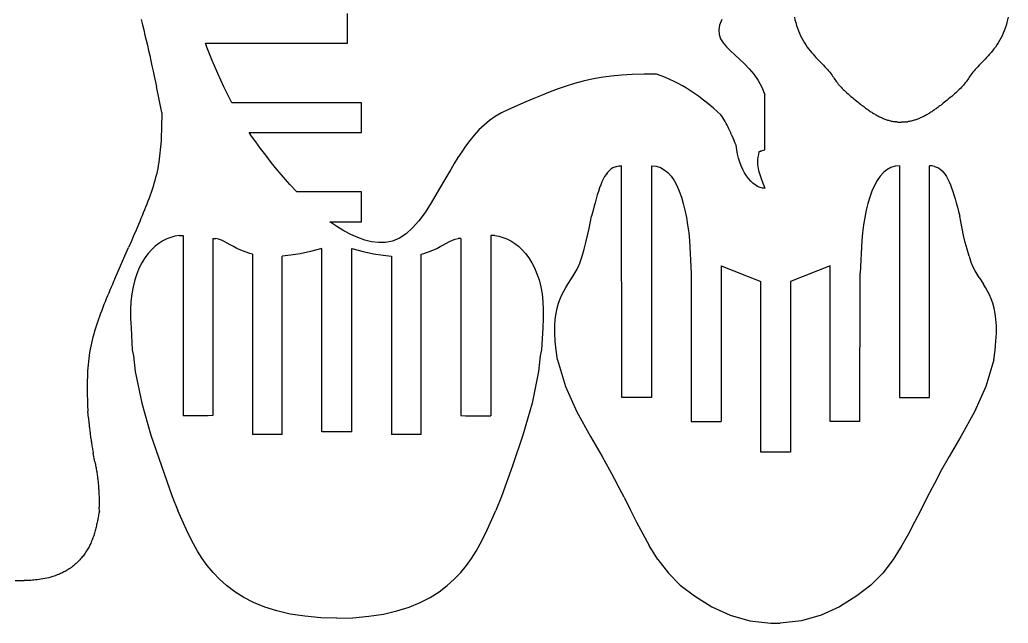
# Model space of a CAD drawing. Header units: inches. Extents: x -115 to 101, y -97 to 101.
# Drawn here: x -0.7 to 98.9, y -97.5 to -36.6 of the extents above; entities that cross this region are included whole.
import ezdxf

# ---------------------------------------------------------------- set-up
doc = ezdxf.new("R2010")
doc.units = ezdxf.units.IN
doc.header["$MEASUREMENT"] = 0

msp = doc.modelspace()

# ---------------------------------------------------------------- linework, layer by layer
for p, q in [((11.571, -36.605), (11.698, -37.122)), ((32.352, -38.979), (32.352, -35.979)), ((70.08, -36.602), (69.847, -37.151)), ((77.389, -36.344), (77.448, -36.624)), ((77.448, -36.624), (77.519, -36.906)), ((98.881, -36.624), (98.809, -36.906)), ((98.939, -36.344), (98.881, -36.624)), ((11.698, -37.122), (11.823, -37.639)), ((11.823, -37.639), (11.946, -38.157)), ((69.847, -37.151), (69.76, -37.65)), ((69.76, -37.65), (69.803, -38.109)), ((77.519, -36.906), (77.601, -37.186)), ((77.601, -37.186), (77.691, -37.46)), ((77.691, -37.46), (77.788, -37.723)), ((77.788, -37.723), (77.894, -37.98)), ((98.54, -37.723), (98.434, -37.98)), ((98.637, -37.46), (98.54, -37.723)), ((98.727, -37.186), (98.637, -37.46)), ((98.809, -36.906), (98.727, -37.186)), ((11.946, -38.157), (12.067, -38.675)), ((12.067, -38.675), (12.187, -39.194)), ((69.803, -38.109), (69.959, -38.537)), ((69.959, -38.537), (70.212, -38.947)), ((77.894, -37.98), (78.012, -38.231)), ((78.012, -38.231), (78.138, -38.477)), ((78.138, -38.477), (78.27, -38.715)), ((78.27, -38.715), (78.405, -38.944)), ((98.058, -38.715), (97.923, -38.944)), ((98.19, -38.477), (98.058, -38.715)), ((98.316, -38.231), (98.19, -38.477)), ((98.434, -37.98), (98.316, -38.231)), ((12.187, -39.194), (12.305, -39.713)), ((12.305, -39.713), (12.422, -40.233)), ((18.197, -39.395), (18.044, -38.979)), ((18.044, -38.979), (32.352, -38.979)), ((18.722, -40.725), (18.197, -39.395)), ((70.212, -38.947), (70.545, -39.346)), ((70.545, -39.346), (70.942, -39.746)), ((70.942, -39.746), (71.385, -40.157)), ((78.405, -38.944), (78.541, -39.161)), ((78.541, -39.161), (78.68, -39.366)), ((78.68, -39.366), (78.823, -39.559)), ((78.823, -39.559), (78.969, -39.743)), ((78.969, -39.743), (79.118, -39.92)), ((97.359, -39.743), (97.21, -39.92)), ((97.505, -39.559), (97.359, -39.743)), ((97.648, -39.366), (97.505, -39.559)), ((97.787, -39.161), (97.648, -39.366)), ((97.923, -38.944), (97.787, -39.161)), ((12.422, -40.233), (12.537, -40.752)), ((12.537, -40.752), (12.651, -41.273)), ((19.287, -42.051), (18.722, -40.725)), ((71.385, -40.157), (71.859, -40.59)), ((71.859, -40.59), (72.347, -41.053)), ((79.118, -39.92), (79.267, -40.093)), ((79.267, -40.093), (79.415, -40.263)), ((79.415, -40.263), (79.566, -40.432)), ((79.566, -40.432), (79.719, -40.596)), ((79.719, -40.596), (79.873, -40.755)), ((79.873, -40.755), (80.025, -40.911)), ((96.455, -40.755), (96.303, -40.911)), ((96.609, -40.596), (96.455, -40.755)), ((96.762, -40.432), (96.609, -40.596)), ((96.913, -40.263), (96.762, -40.432)), ((97.061, -40.093), (96.913, -40.263)), ((97.21, -39.92), (97.061, -40.093)), ((12.651, -41.273), (12.764, -41.793)), ((12.764, -41.793), (12.876, -42.313)), ((72.347, -41.053), (72.833, -41.558)), ((72.833, -41.558), (73.299, -42.115)), ((80.025, -40.911), (80.173, -41.064)), ((80.173, -41.064), (80.315, -41.213)), ((80.315, -41.213), (80.451, -41.36)), ((80.451, -41.36), (80.585, -41.503)), ((80.585, -41.503), (80.714, -41.643)), ((80.714, -41.643), (80.838, -41.779)), ((80.838, -41.779), (80.954, -41.913)), ((95.49, -41.779), (95.374, -41.913)), ((95.614, -41.643), (95.49, -41.779)), ((95.743, -41.503), (95.614, -41.643)), ((95.877, -41.36), (95.743, -41.503)), ((96.013, -41.213), (95.877, -41.36)), ((96.155, -41.064), (96.013, -41.213)), ((96.303, -40.911), (96.155, -41.064)), ((12.876, -42.313), (13.097, -43.355)), ((19.891, -43.365), (19.287, -42.051)), ((56.101, -42.825), (55.241, -43.053)), ((56.994, -42.625), (56.101, -42.825)), ((57.928, -42.455), (56.994, -42.625)), ((58.911, -42.316), (57.928, -42.455)), ((59.952, -42.212), (58.911, -42.316)), ((61.058, -42.143), (59.952, -42.212)), ((62.239, -42.111), (61.058, -42.143)), ((63.501, -42.119), (62.239, -42.111)), ((63.952, -42.275), (63.501, -42.119)), ((64.397, -42.447), (63.952, -42.275)), ((64.833, -42.635), (64.397, -42.447)), ((65.263, -42.838), (64.833, -42.635)), ((73.299, -42.115), (73.729, -42.734)), ((73.729, -42.734), (74.106, -43.424)), ((80.954, -41.913), (81.062, -42.044)), ((81.062, -42.044), (81.158, -42.171)), ((81.158, -42.171), (81.243, -42.296)), ((81.243, -42.296), (81.321, -42.417)), ((81.321, -42.417), (81.396, -42.536)), ((81.396, -42.536), (81.472, -42.653)), ((81.472, -42.653), (81.554, -42.769)), ((81.554, -42.769), (81.641, -42.883)), ((94.774, -42.769), (94.687, -42.883)), ((94.856, -42.653), (94.774, -42.769)), ((94.932, -42.536), (94.856, -42.653)), ((95.007, -42.417), (94.932, -42.536)), ((95.085, -42.296), (95.007, -42.417)), ((95.17, -42.171), (95.085, -42.296)), ((95.266, -42.044), (95.17, -42.171)), ((95.374, -41.913), (95.266, -42.044)), ((13.643, -45.962), (13.097, -43.355)), ((20.534, -44.659), (19.891, -43.365)), ((53.587, -43.587), (52.776, -43.888)), ((54.405, -43.308), (53.587, -43.587)), ((55.241, -43.053), (54.405, -43.308)), ((65.686, -43.056), (65.263, -42.838)), ((66.103, -43.287), (65.686, -43.056)), ((66.514, -43.531), (66.103, -43.287)), ((66.919, -43.787), (66.514, -43.531)), ((67.318, -44.055), (66.919, -43.787)), ((74.106, -43.424), (74.415, -44.197)), ((81.641, -42.883), (81.728, -42.994)), ((81.728, -42.994), (81.816, -43.103)), ((81.816, -43.103), (81.907, -43.211)), ((81.907, -43.211), (82.002, -43.319)), ((82.002, -43.319), (82.103, -43.429)), ((82.103, -43.429), (82.208, -43.539)), ((82.208, -43.539), (82.317, -43.648)), ((82.317, -43.648), (82.43, -43.757)), ((82.43, -43.757), (82.547, -43.868)), ((93.898, -43.757), (93.781, -43.868)), ((94.011, -43.648), (93.898, -43.757)), ((94.12, -43.539), (94.011, -43.648)), ((94.226, -43.429), (94.12, -43.539)), ((94.326, -43.319), (94.226, -43.429)), ((94.421, -43.211), (94.326, -43.319)), ((94.512, -43.103), (94.421, -43.211)), ((94.601, -42.994), (94.512, -43.103)), ((94.687, -42.883), (94.601, -42.994)), ((20.706, -44.979), (20.534, -44.659)), ((51.149, -44.55), (50.315, -44.907)), ((51.966, -44.21), (51.149, -44.55)), ((52.776, -43.888), (51.966, -44.21)), ((67.713, -44.334), (67.318, -44.055)), ((68.102, -44.624), (67.713, -44.334)), ((68.488, -44.922), (68.102, -44.624)), ((74.415, -49.717), (74.415, -44.197)), ((82.547, -43.868), (82.67, -43.98)), ((82.67, -43.98), (82.798, -44.095)), ((82.798, -44.095), (82.937, -44.216)), ((82.937, -44.216), (83.086, -44.343)), ((83.086, -44.343), (83.24, -44.471)), ((83.24, -44.471), (83.394, -44.598)), ((83.394, -44.598), (83.543, -44.719)), ((83.543, -44.719), (83.681, -44.832)), ((92.785, -44.719), (92.647, -44.832)), ((92.934, -44.598), (92.785, -44.719)), ((93.088, -44.471), (92.934, -44.598)), ((93.242, -44.343), (93.088, -44.471)), ((93.391, -44.216), (93.242, -44.343)), ((93.53, -44.095), (93.391, -44.216)), ((93.658, -43.98), (93.53, -44.095)), ((93.781, -43.868), (93.658, -43.98)), ((33.751, -44.979), (20.706, -44.979)), ((33.751, -47.979), (33.751, -44.979)), ((48.566, -45.664), (47.885, -45.993)), ((50.315, -44.907), (48.566, -45.664)), ((68.869, -45.23), (68.488, -44.922)), ((69.246, -45.546), (68.869, -45.23)), ((69.62, -45.87), (69.246, -45.546)), ((83.681, -44.832), (83.81, -44.936)), ((83.81, -44.936), (83.933, -45.033)), ((83.933, -45.033), (84.05, -45.126)), ((84.05, -45.126), (84.163, -45.213)), ((84.163, -45.213), (84.272, -45.296)), ((84.272, -45.296), (84.377, -45.376)), ((84.377, -45.376), (84.476, -45.451)), ((84.476, -45.451), (84.569, -45.52)), ((84.569, -45.52), (84.658, -45.584)), ((84.658, -45.584), (84.745, -45.646)), ((84.745, -45.646), (84.831, -45.707)), ((84.831, -45.707), (84.919, -45.768)), ((84.919, -45.768), (85.008, -45.828)), ((91.409, -45.768), (91.32, -45.828)), ((91.497, -45.707), (91.409, -45.768)), ((91.583, -45.646), (91.497, -45.707)), ((91.67, -45.584), (91.583, -45.646)), ((91.759, -45.52), (91.67, -45.584)), ((91.852, -45.451), (91.759, -45.52)), ((91.951, -45.376), (91.852, -45.451)), ((92.056, -45.296), (91.951, -45.376)), ((92.165, -45.213), (92.056, -45.296)), ((92.278, -45.126), (92.165, -45.213)), ((92.395, -45.033), (92.278, -45.126)), ((92.518, -44.936), (92.395, -45.033)), ((92.647, -44.832), (92.518, -44.936)), ((13.634, -46.596), (13.629, -46.913)), ((13.643, -45.962), (13.634, -46.596)), ((46.663, -46.786), (46.115, -47.242)), ((47.252, -46.369), (46.663, -46.786)), ((47.885, -45.993), (47.252, -46.369)), ((69.99, -46.2), (69.62, -45.87)), ((70.104, -46.366), (69.99, -46.2)), ((70.213, -46.536), (70.104, -46.366)), ((70.318, -46.71), (70.213, -46.536)), ((70.419, -46.887), (70.318, -46.71)), ((85.008, -45.828), (85.097, -45.888)), ((85.097, -45.888), (85.186, -45.945)), ((85.186, -45.945), (85.275, -46.002)), ((85.275, -46.002), (85.363, -46.057)), ((85.363, -46.057), (85.451, -46.11)), ((85.451, -46.11), (85.54, -46.162)), ((85.54, -46.162), (85.628, -46.213)), ((85.628, -46.213), (85.716, -46.262)), ((85.716, -46.262), (85.804, -46.31)), ((85.804, -46.31), (85.893, -46.356)), ((85.893, -46.356), (85.981, -46.4)), ((85.981, -46.4), (86.07, -46.443)), ((86.07, -46.443), (86.159, -46.484)), ((86.159, -46.484), (86.247, -46.523)), ((86.247, -46.523), (86.337, -46.561)), ((86.337, -46.561), (86.426, -46.598)), ((86.426, -46.598), (86.516, -46.632)), ((86.516, -46.632), (86.606, -46.665)), ((86.606, -46.665), (86.697, -46.696)), ((86.697, -46.696), (86.788, -46.726)), ((86.788, -46.726), (86.879, -46.754)), ((86.879, -46.754), (86.971, -46.78)), ((86.971, -46.78), (87.064, -46.804)), ((87.064, -46.804), (87.157, -46.826)), ((89.264, -46.804), (89.171, -46.826)), ((89.357, -46.78), (89.264, -46.804)), ((89.449, -46.754), (89.357, -46.78)), ((89.54, -46.726), (89.449, -46.754)), ((89.631, -46.696), (89.54, -46.726)), ((89.722, -46.665), (89.631, -46.696)), ((89.812, -46.632), (89.722, -46.665)), ((89.902, -46.598), (89.812, -46.632)), ((89.992, -46.561), (89.902, -46.598)), ((90.081, -46.523), (89.992, -46.561)), ((90.17, -46.484), (90.081, -46.523)), ((90.258, -46.443), (90.17, -46.484)), ((90.347, -46.4), (90.258, -46.443)), ((90.436, -46.356), (90.347, -46.4)), ((90.524, -46.31), (90.436, -46.356)), ((90.612, -46.262), (90.524, -46.31)), ((90.7, -46.213), (90.612, -46.262)), ((90.788, -46.162), (90.7, -46.213)), ((90.877, -46.11), (90.788, -46.162)), ((90.965, -46.057), (90.877, -46.11)), ((91.054, -46.002), (90.965, -46.057)), ((91.142, -45.945), (91.054, -46.002)), ((91.231, -45.888), (91.142, -45.945)), ((91.32, -45.828), (91.231, -45.888)), ((13.615, -47.546), (13.606, -47.862)), ((13.623, -47.229), (13.615, -47.546)), ((13.629, -46.913), (13.623, -47.229)), ((45.605, -47.731), (45.128, -48.248)), ((46.115, -47.242), (45.605, -47.731)), ((70.516, -47.067), (70.419, -46.887)), ((70.611, -47.251), (70.516, -47.067)), ((70.703, -47.439), (70.611, -47.251)), ((70.794, -47.629), (70.703, -47.439)), ((70.884, -47.823), (70.794, -47.629)), ((87.157, -46.826), (87.251, -46.847)), ((87.251, -46.847), (87.345, -46.866)), ((87.345, -46.866), (87.44, -46.883)), ((87.44, -46.883), (87.535, -46.898)), ((87.723, -46.923), (87.535, -46.898)), ((87.723, -46.923), (87.808, -46.935)), ((87.808, -46.935), (87.893, -46.945)), ((87.893, -46.945), (87.987, -46.952)), ((87.987, -46.952), (88.096, -46.954)), ((88.096, -46.954), (88.164, -46.951)), ((88.232, -46.954), (88.164, -46.951)), ((88.341, -46.952), (88.232, -46.954)), ((88.435, -46.945), (88.341, -46.952)), ((88.52, -46.935), (88.435, -46.945)), ((88.605, -46.923), (88.52, -46.935)), ((88.605, -46.923), (88.793, -46.898)), ((88.888, -46.883), (88.793, -46.898)), ((88.983, -46.866), (88.888, -46.883)), ((89.077, -46.847), (88.983, -46.866)), ((89.171, -46.826), (89.077, -46.847)), ((13.564, -48.808), (13.544, -49.122)), ((13.58, -48.493), (13.564, -48.808)), ((13.594, -48.178), (13.58, -48.493)), ((13.606, -47.862), (13.594, -48.178)), ((22.464, -47.979), (33.751, -47.979)), ((22.693, -48.338), (22.464, -47.979)), ((23.124, -48.942), (22.693, -48.338)), ((44.682, -48.79), (44.261, -49.352)), ((45.128, -48.248), (44.682, -48.79)), ((70.972, -48.019), (70.884, -47.823)), ((71.061, -48.219), (70.972, -48.019)), ((71.061, -48.219), (71.331, -48.836)), ((13.493, -49.748), (13.462, -50.06)), ((13.521, -49.435), (13.493, -49.748)), ((13.544, -49.122), (13.521, -49.435)), ((23.6, -49.593), (23.124, -48.942)), ((24.119, -50.282), (23.6, -49.593)), ((44.261, -49.352), (43.863, -49.929)), ((71.425, -49.047), (71.331, -48.836)), ((71.521, -49.261), (71.425, -49.047)), ((71.577, -49.716), (71.521, -49.261)), ((71.658, -50.155), (71.577, -49.716)), ((74.156, -49.806), (74.415, -49.717)), ((13.385, -50.681), (13.339, -50.99)), ((13.426, -50.371), (13.385, -50.681)), ((13.462, -50.06), (13.426, -50.371)), ((24.677, -51), (24.119, -50.282)), ((43.484, -50.517), (43.12, -51.112)), ((43.863, -49.929), (43.484, -50.517)), ((71.762, -50.576), (71.658, -50.155)), ((71.887, -50.979), (71.762, -50.576)), ((73.687, -50.738), (73.676, -50.974)), ((73.715, -50.486), (73.687, -50.738)), ((73.76, -50.215), (73.715, -50.486)), ((73.823, -49.922), (73.76, -50.215)), ((73.86, -49.909), (73.823, -49.922)), ((73.86, -49.909), (73.971, -49.871)), ((74.008, -49.858), (73.971, -49.871)), ((74.008, -49.858), (74.119, -49.819)), ((74.156, -49.806), (74.119, -49.819)), ((13.23, -51.605), (13.166, -51.911)), ((13.288, -51.298), (13.23, -51.605)), ((13.339, -50.99), (13.288, -51.298)), ((25.272, -51.737), (24.677, -51)), ((25.901, -52.485), (25.272, -51.737)), ((42.767, -51.709), (42.081, -52.89)), ((43.12, -51.112), (42.767, -51.709)), ((58.901, -51.686), (58.728, -51.835)), ((59.088, -51.563), (58.901, -51.686)), ((59.287, -51.466), (59.088, -51.563)), ((59.501, -51.397), (59.287, -51.466)), ((59.501, -51.397), (59.73, -51.355)), ((59.73, -51.355), (59.977, -51.341)), ((59.997, -74.697), (59.977, -51.341)), ((62.997, -51.341), (63.459, -51.387)), ((62.997, -51.341), (62.997, -74.697)), ((63.459, -51.387), (63.887, -51.521)), ((63.887, -51.521), (64.281, -51.738)), ((64.281, -51.738), (64.642, -52.033)), ((72.031, -51.36), (71.887, -50.979)), ((72.193, -51.718), (72.031, -51.36)), ((72.371, -52.051), (72.193, -51.718)), ((73.676, -50.974), (73.68, -51.196)), ((73.68, -51.196), (73.699, -51.408)), ((73.699, -51.408), (73.73, -51.612)), ((73.73, -51.612), (73.774, -51.812)), ((86.715, -51.738), (86.354, -52.033)), ((87.109, -51.521), (86.715, -51.738)), ((87.536, -51.387), (87.109, -51.521)), ((87.998, -51.341), (87.536, -51.387)), ((87.998, -51.341), (87.998, -74.697)), ((90.998, -74.697), (91.019, -51.341)), ((91.265, -51.355), (91.019, -51.341)), ((91.495, -51.397), (91.265, -51.355)), ((91.495, -51.397), (91.709, -51.466)), ((91.709, -51.466), (91.908, -51.563)), ((91.908, -51.563), (92.094, -51.686)), ((92.094, -51.686), (92.268, -51.835)), ((13.021, -52.519), (12.939, -52.822)), ((13.097, -52.216), (13.021, -52.519)), ((13.166, -51.911), (13.097, -52.216)), ((26.56, -53.235), (25.901, -52.485)), ((58.132, -52.685), (58.002, -52.959)), ((58.268, -52.436), (58.132, -52.685)), ((58.412, -52.21), (58.268, -52.436)), ((58.565, -52.01), (58.412, -52.21)), ((58.728, -51.835), (58.565, -52.01)), ((64.642, -52.033), (64.972, -52.4)), ((64.972, -52.4), (65.272, -52.835)), ((72.564, -52.357), (72.371, -52.051)), ((72.769, -52.635), (72.564, -52.357)), ((72.985, -52.882), (72.769, -52.635)), ((73.774, -51.812), (73.828, -52.011)), ((73.828, -52.011), (73.892, -52.211)), ((73.892, -52.211), (73.964, -52.415)), ((73.964, -52.415), (74.044, -52.627)), ((74.044, -52.627), (74.222, -53.086)), ((86.023, -52.4), (85.723, -52.835)), ((86.354, -52.033), (86.023, -52.4)), ((92.268, -51.835), (92.431, -52.01)), ((92.431, -52.01), (92.584, -52.21)), ((92.584, -52.21), (92.727, -52.436)), ((92.727, -52.436), (92.864, -52.685)), ((92.864, -52.685), (92.993, -52.959)), ((12.666, -53.722), (12.566, -54.021)), ((12.762, -53.423), (12.666, -53.722)), ((12.853, -53.123), (12.762, -53.423)), ((12.939, -52.822), (12.853, -53.123)), ((27.247, -53.977), (26.56, -53.235)), ((41.741, -53.465), (41.397, -54.025)), ((42.081, -52.89), (41.741, -53.465)), ((57.758, -53.576), (57.642, -53.918)), ((57.878, -53.256), (57.758, -53.576)), ((58.002, -52.959), (57.878, -53.256)), ((65.272, -52.835), (65.544, -53.331)), ((65.544, -53.331), (65.788, -53.884)), ((73.211, -53.096), (72.985, -52.882)), ((73.443, -53.275), (73.211, -53.096)), ((73.682, -53.418), (73.443, -53.275)), ((73.925, -53.523), (73.682, -53.418)), ((74.17, -53.588), (73.925, -53.523)), ((74.415, -53.61), (74.17, -53.588)), ((74.222, -53.086), (74.317, -53.338)), ((74.317, -53.338), (74.415, -53.61)), ((85.452, -53.331), (85.208, -53.884)), ((85.723, -52.835), (85.452, -53.331)), ((92.993, -52.959), (93.118, -53.256)), ((93.118, -53.256), (93.237, -53.576)), ((93.237, -53.576), (93.354, -53.918)), ((12.355, -54.615), (12.245, -54.91)), ((12.462, -54.318), (12.355, -54.615)), ((12.566, -54.021), (12.462, -54.318)), ((33.751, -53.977), (27.247, -53.977)), ((33.751, -56.977), (33.751, -53.977)), ((41.397, -54.025), (40.795, -55.081)), ((57.414, -54.67), (57.3, -55.078)), ((57.527, -54.283), (57.414, -54.67)), ((57.642, -53.918), (57.527, -54.283)), ((65.788, -53.884), (66.005, -54.487)), ((66.005, -54.487), (66.197, -55.137)), ((84.991, -54.487), (84.798, -55.137)), ((85.208, -53.884), (84.991, -54.487)), ((93.354, -53.918), (93.468, -54.283)), ((93.468, -54.283), (93.582, -54.67)), ((93.582, -54.67), (93.696, -55.078)), ((12.017, -55.5), (11.899, -55.793)), ((12.132, -55.205), (12.017, -55.5)), ((12.245, -54.91), (12.132, -55.205)), ((40.795, -55.081), (40.183, -56.038)), ((57.185, -55.507), (57.067, -55.957)), ((57.3, -55.078), (57.185, -55.507)), ((66.197, -55.137), (66.365, -55.827)), ((84.798, -55.137), (84.63, -55.827)), ((93.696, -55.078), (93.811, -55.507)), ((93.811, -55.507), (93.928, -55.957)), ((11.538, -56.67), (11.416, -56.962)), ((11.66, -56.379), (11.538, -56.67)), ((11.78, -56.086), (11.66, -56.379)), ((11.899, -55.793), (11.78, -56.086)), ((40.183, -56.038), (39.56, -56.884)), ((56.839, -56.948), (56.946, -56.427)), ((57.067, -55.957), (56.946, -56.427)), ((66.365, -55.827), (66.511, -56.552)), ((66.511, -56.552), (66.635, -57.307)), ((84.485, -56.552), (84.361, -57.307)), ((84.63, -55.827), (84.485, -56.552)), ((93.928, -55.957), (94.049, -56.427)), ((94.156, -56.948), (94.049, -56.427)), ((11.293, -57.253), (11.047, -57.833)), ((11.416, -56.962), (11.293, -57.253)), ((31.276, -57.46), (30.583, -56.977)), ((30.583, -56.977), (33.751, -56.977)), ((31.974, -57.892), (31.276, -57.46)), ((38.923, -57.609), (38.269, -58.202)), ((39.56, -56.884), (38.923, -57.609)), ((56.551, -58.362), (56.703, -57.656)), ((56.703, -57.656), (56.839, -56.948)), ((66.635, -57.307), (66.738, -58.087)), ((84.361, -57.307), (84.258, -58.087)), ((94.292, -57.656), (94.156, -56.948)), ((94.445, -58.362), (94.292, -57.656)), ((10.8, -58.412), (10.552, -58.99)), ((11.047, -57.833), (10.8, -58.412)), ((14.15, -58.712), (13.748, -58.914)), ((14.557, -58.555), (14.15, -58.712)), ((14.968, -58.444), (14.557, -58.555)), ((15.379, -58.377), (14.968, -58.444)), ((15.379, -58.377), (15.786, -58.355)), ((15.786, -58.355), (15.786, -76.53)), ((18.786, -58.654), (19.079, -58.678)), ((18.786, -58.654), (18.786, -76.527)), ((19.364, -58.744), (19.079, -58.678)), ((19.646, -58.846), (19.364, -58.744)), ((32.677, -58.268), (31.974, -57.892)), ((33.383, -58.581), (32.677, -58.268)), ((34.088, -58.825), (33.383, -58.581)), ((37.597, -58.653), (36.904, -58.95)), ((38.269, -58.202), (37.597, -58.653)), ((42.925, -58.846), (43.207, -58.744)), ((43.207, -58.744), (43.492, -58.678)), ((43.785, -58.654), (43.492, -58.678)), ((43.785, -58.654), (43.785, -76.527)), ((47.193, -58.377), (46.785, -58.355)), ((46.785, -58.355), (46.785, -76.53)), ((47.193, -58.377), (47.603, -58.444)), ((47.603, -58.444), (48.014, -58.555)), ((48.014, -58.555), (48.421, -58.712)), ((48.421, -58.712), (48.823, -58.914)), ((56.382, -59.064), (56.551, -58.362)), ((66.738, -58.087), (66.822, -58.886)), ((84.258, -58.087), (84.173, -58.886)), ((94.613, -59.064), (94.445, -58.362)), ((9.926, -60.429), (10.302, -59.566)), ((10.552, -58.99), (10.302, -59.566)), ((12.976, -59.457), (12.611, -59.799)), ((13.356, -59.163), (12.976, -59.457)), ((13.748, -58.914), (13.356, -59.163)), ((19.931, -58.977), (19.646, -58.846)), ((20.225, -59.132), (19.931, -58.977)), ((20.534, -59.302), (20.225, -59.132)), ((20.864, -59.483), (20.534, -59.302)), ((21.221, -59.666), (20.864, -59.483)), ((21.611, -59.845), (21.221, -59.666)), ((29.786, -59.689), (28.638, -59.986)), ((29.786, -78.166), (29.786, -59.689)), ((32.786, -59.689), (33.933, -59.986)), ((32.786, -78.166), (32.786, -59.689)), ((34.792, -58.995), (34.088, -58.825)), ((35.493, -59.083), (34.792, -58.995)), ((36.187, -59.083), (35.493, -59.083)), ((36.904, -58.95), (36.187, -59.083)), ((40.961, -59.845), (41.351, -59.666)), ((41.351, -59.666), (41.707, -59.483)), ((41.707, -59.483), (42.037, -59.302)), ((42.037, -59.302), (42.346, -59.132)), ((42.346, -59.132), (42.64, -58.977)), ((42.64, -58.977), (42.925, -58.846)), ((48.823, -58.914), (49.215, -59.163)), ((49.215, -59.163), (49.595, -59.457)), ((49.595, -59.457), (49.96, -59.799)), ((55.996, -60.454), (56.197, -59.761)), ((56.197, -59.761), (56.382, -59.064)), ((66.822, -58.886), (66.991, -62.168)), ((84.173, -58.886), (84.005, -62.168)), ((94.798, -59.761), (94.613, -59.064)), ((94.999, -60.454), (94.798, -59.761)), ((8.916, -62.726), (9.926, -60.429)), ((11.94, -60.623), (11.64, -61.107)), ((12.265, -60.187), (11.94, -60.623)), ((12.611, -59.799), (12.265, -60.187)), ((22.039, -60.014), (21.611, -59.845)), ((22.513, -60.167), (22.039, -60.014)), ((22.786, -60.234), (22.513, -60.167)), ((22.786, -60.234), (22.786, -78.44)), ((26.634, -60.357), (25.765, -60.444)), ((25.786, -78.44), (25.765, -60.444)), ((27.59, -60.206), (26.634, -60.357)), ((28.638, -59.986), (27.59, -60.206)), ((33.933, -59.986), (34.981, -60.206)), ((34.981, -60.206), (35.937, -60.357)), ((35.937, -60.357), (36.806, -60.444)), ((36.806, -60.444), (36.785, -78.44)), ((39.785, -60.234), (40.058, -60.167)), ((39.785, -78.44), (39.785, -60.234)), ((40.058, -60.167), (40.532, -60.014)), ((40.532, -60.014), (40.961, -59.845)), ((49.96, -59.799), (50.306, -60.187)), ((50.306, -60.187), (50.631, -60.623)), ((50.631, -60.623), (50.931, -61.107)), ((55.78, -61.143), (55.996, -60.454)), ((94.999, -60.454), (95.216, -61.143)), ((11.367, -61.639), (11.125, -62.219)), ((11.64, -61.107), (11.367, -61.639)), ((50.931, -61.107), (51.204, -61.639)), ((51.204, -61.639), (51.447, -62.219)), ((55.4, -61.925), (55.587, -61.559)), ((55.587, -61.559), (55.757, -61.166)), ((55.757, -61.166), (55.78, -61.143)), ((69.997, -61.425), (73.997, -62.99)), ((69.997, -61.425), (69.997, -77.126)), ((80.999, -61.425), (76.999, -62.99)), ((80.999, -77.126), (80.999, -61.425)), ((95.239, -61.166), (95.216, -61.143)), ((95.409, -61.559), (95.239, -61.166)), ((95.596, -61.925), (95.409, -61.559)), ((8.916, -62.726), (8.791, -63.014)), ((11.125, -62.219), (10.916, -62.849)), ((51.447, -62.219), (51.655, -62.849)), ((54.563, -63.268), (54.991, -62.607)), ((54.991, -62.607), (55.2, -62.272)), ((55.2, -62.272), (55.4, -61.925)), ((66.991, -62.168), (66.997, -77.126)), ((83.998, -77.126), (84.005, -62.168)), ((95.796, -62.272), (95.596, -61.925)), ((96.004, -62.607), (95.796, -62.272)), ((96.004, -62.607), (96.433, -63.268)), ((8.541, -63.591), (8.417, -63.88)), ((8.665, -63.302), (8.541, -63.591)), ((8.791, -63.014), (8.665, -63.302)), ((10.744, -63.527), (10.612, -64.255)), ((10.916, -62.849), (10.744, -63.527)), ((51.655, -62.849), (51.827, -63.527)), ((51.827, -63.527), (51.959, -64.255)), ((54.147, -63.964), (54.352, -63.608)), ((54.352, -63.608), (54.563, -63.268)), ((73.997, -80.208), (73.997, -62.99)), ((76.999, -62.99), (76.999, -80.208)), ((96.644, -63.608), (96.433, -63.268)), ((96.848, -63.964), (96.644, -63.608)), ((8.173, -64.459), (8.052, -64.75)), ((8.295, -64.169), (8.173, -64.459)), ((8.417, -63.88), (8.295, -64.169)), ((10.612, -64.255), (10.523, -65.034)), ((51.959, -64.255), (52.048, -65.034)), ((53.776, -64.75), (53.954, -64.342)), ((53.954, -64.342), (54.147, -63.964)), ((97.041, -64.342), (96.848, -63.964)), ((97.219, -64.75), (97.041, -64.342)), ((7.7, -65.629), (7.586, -65.924)), ((7.816, -65.335), (7.7, -65.629)), ((7.933, -65.042), (7.816, -65.335)), ((8.052, -64.75), (7.933, -65.042)), ((10.523, -65.034), (10.48, -65.862)), ((52.048, -65.034), (52.091, -65.862)), ((53.374, -66.222), (53.482, -65.683)), ((53.482, -65.683), (53.618, -65.195)), ((53.618, -65.195), (53.776, -64.75)), ((97.378, -65.195), (97.219, -64.75)), ((97.513, -65.683), (97.378, -65.195)), ((97.622, -66.222), (97.513, -65.683)), ((7.365, -66.516), (7.259, -66.814)), ((7.474, -66.219), (7.365, -66.516)), ((7.586, -65.924), (7.474, -66.219)), ((10.48, -65.862), (10.486, -66.742)), ((52.091, -65.862), (52.086, -66.742)), ((53.297, -66.818), (53.374, -66.222)), ((97.699, -66.818), (97.622, -66.222)), ((6.96, -67.712), (6.869, -68.014)), ((7.056, -67.412), (6.96, -67.712)), ((7.156, -67.112), (7.056, -67.412)), ((7.259, -66.814), (7.156, -67.112)), ((10.486, -66.742), (10.543, -67.672)), ((10.543, -67.672), (10.669, -69.902)), ((52.028, -67.672), (51.903, -69.902)), ((52.086, -66.742), (52.028, -67.672)), ((53.252, -68.211), (53.255, -67.479)), ((53.255, -67.479), (53.297, -66.818)), ((97.741, -67.479), (97.699, -66.818)), ((97.743, -68.211), (97.741, -67.479)), ((6.699, -68.619), (6.622, -68.924)), ((6.782, -68.316), (6.699, -68.619)), ((6.869, -68.014), (6.782, -68.316)), ((53.293, -69.022), (53.252, -68.211)), ((97.703, -69.022), (97.743, -68.211)), ((6.484, -69.535), (6.424, -69.842)), ((6.55, -69.229), (6.484, -69.535)), ((6.622, -68.924), (6.55, -69.229)), ((53.381, -69.918), (53.293, -69.022)), ((97.615, -69.918), (97.703, -69.022)), ((6.322, -70.459), (6.281, -70.769)), ((6.37, -70.15), (6.322, -70.459)), ((6.424, -69.842), (6.37, -70.15)), ((10.669, -69.902), (10.797, -70.493)), ((10.797, -70.493), (10.957, -72.071)), ((51.774, -70.493), (51.614, -72.071)), ((51.903, -69.902), (51.774, -70.493)), ((53.52, -70.906), (53.381, -69.918)), ((97.476, -70.906), (97.615, -69.918)), ((6.19, -71.703), (6.169, -72.015)), ((6.215, -71.391), (6.19, -71.703)), ((6.245, -71.079), (6.215, -71.391)), ((6.281, -70.769), (6.245, -71.079)), ((53.52, -70.906), (54.31, -73.587)), ((97.476, -70.906), (96.685, -73.587)), ((6.141, -72.643), (6.133, -72.957)), ((6.153, -72.329), (6.141, -72.643)), ((6.169, -72.015), (6.153, -72.329)), ((10.957, -72.071), (11.619, -75.283)), ((51.614, -72.071), (50.952, -75.283)), ((6.128, -73.272), (6.127, -73.587)), ((6.127, -73.587), (6.128, -73.903)), ((6.133, -72.957), (6.128, -73.272)), ((54.31, -73.587), (55.466, -76.155)), ((96.685, -73.587), (95.53, -76.155)), ((6.128, -73.903), (6.131, -74.219)), ((6.131, -74.219), (6.136, -74.535)), ((6.136, -74.535), (6.143, -74.852)), ((62.997, -74.697), (59.997, -74.697)), ((87.998, -74.697), (90.998, -74.697)), ((6.143, -74.852), (6.152, -75.169)), ((6.152, -75.169), (6.161, -75.486)), ((6.161, -75.486), (6.181, -76.12)), ((11.619, -75.283), (12.55, -78.48)), ((50.952, -75.283), (50.021, -78.48)), ((6.243, -76.741), (6.181, -76.12)), ((18.317, -76.53), (15.786, -76.53)), ((18.786, -76.527), (18.317, -76.53)), ((43.785, -76.527), (44.254, -76.53)), ((44.254, -76.53), (46.785, -76.53)), ((55.466, -76.155), (56.83, -78.64)), ((95.53, -76.155), (94.165, -78.64)), ((6.243, -76.741), (6.269, -76.989)), ((6.269, -76.989), (6.282, -77.113)), ((6.282, -77.113), (6.295, -77.237)), ((6.295, -77.237), (6.308, -77.361)), ((6.308, -77.361), (6.322, -77.485)), ((6.322, -77.485), (6.335, -77.609)), ((6.335, -77.609), (6.349, -77.733)), ((66.997, -77.126), (69.997, -77.126)), ((83.998, -77.126), (80.999, -77.126)), ((6.349, -77.733), (6.364, -77.857)), ((6.364, -77.857), (6.378, -77.981)), ((6.378, -77.981), (6.393, -78.105)), ((6.393, -78.105), (6.409, -78.229)), ((6.409, -78.229), (6.424, -78.353)), ((6.424, -78.353), (6.441, -78.476)), ((6.441, -78.476), (6.457, -78.6)), ((6.457, -78.6), (6.474, -78.723)), ((12.55, -78.48), (13.599, -81.596)), ((25.786, -78.44), (22.786, -78.44)), ((32.786, -78.166), (29.786, -78.166)), ((39.785, -78.44), (36.785, -78.44)), ((50.021, -78.48), (48.973, -81.596)), ((56.83, -78.64), (58.005, -80.656)), ((94.165, -78.64), (92.991, -80.656)), ((6.474, -78.723), (6.492, -78.847)), ((6.492, -78.847), (6.51, -78.97)), ((6.51, -78.97), (6.528, -79.094)), ((6.528, -79.094), (6.547, -79.217)), ((6.547, -79.217), (6.567, -79.34)), ((6.567, -79.34), (6.587, -79.463)), ((6.587, -79.463), (6.608, -79.586)), ((6.608, -79.586), (6.629, -79.709)), ((6.629, -79.709), (6.651, -79.832)), ((6.651, -79.832), (6.673, -79.955)), ((6.673, -79.955), (6.696, -80.078)), ((6.696, -80.078), (6.719, -80.201)), ((6.719, -80.201), (6.742, -80.323)), ((6.908, -81.182), (6.742, -80.323)), ((58.005, -80.656), (58.765, -82.005)), ((76.999, -80.208), (73.997, -80.208)), ((92.991, -80.656), (92.231, -82.005)), ((6.908, -81.182), (6.931, -81.304)), ((6.931, -81.304), (6.954, -81.427)), ((6.954, -81.427), (6.977, -81.55)), ((6.977, -81.55), (6.999, -81.673)), ((6.999, -81.673), (7.021, -81.795)), ((13.599, -81.596), (14.683, -84.666)), ((48.973, -81.596), (47.888, -84.666)), ((7.021, -81.795), (7.043, -81.918)), ((7.043, -81.918), (7.063, -82.041)), ((7.063, -82.041), (7.084, -82.164)), ((7.084, -82.164), (7.103, -82.287)), ((7.103, -82.287), (7.122, -82.41)), ((7.122, -82.41), (7.14, -82.534)), ((7.14, -82.534), (7.157, -82.657)), ((7.157, -82.657), (7.173, -82.78)), ((58.765, -82.005), (59.502, -83.369)), ((92.231, -82.005), (91.494, -83.369)), ((7.173, -82.78), (7.188, -82.904)), ((7.188, -82.904), (7.202, -83.028)), ((7.202, -83.028), (7.216, -83.151)), ((7.216, -83.151), (7.228, -83.275)), ((7.228, -83.275), (7.24, -83.399)), ((7.24, -83.399), (7.25, -83.523)), ((7.25, -83.523), (7.26, -83.648)), ((7.26, -83.648), (7.269, -83.772)), ((60.221, -84.751), (59.502, -83.369)), ((91.494, -83.369), (90.774, -84.751)), ((7.269, -83.772), (7.278, -83.896)), ((7.278, -83.896), (7.286, -84.021)), ((7.286, -84.021), (7.293, -84.145)), ((7.293, -84.145), (7.299, -84.27)), ((7.299, -84.27), (7.305, -84.394)), ((7.305, -84.394), (7.311, -84.519)), ((7.311, -84.519), (7.316, -84.644)), ((7.316, -84.644), (7.32, -84.769)), ((14.683, -84.666), (15.255, -86.079)), ((47.888, -84.666), (47.316, -86.079)), ((7.32, -84.769), (7.325, -84.893)), ((7.325, -84.893), (7.328, -85.018)), ((7.328, -85.018), (7.332, -85.143)), ((7.332, -85.143), (7.335, -85.268)), ((7.335, -85.268), (7.338, -85.393)), ((7.338, -85.393), (7.34, -85.518)), ((7.34, -85.518), (7.345, -85.768)), ((60.221, -84.751), (60.88, -86.054)), ((90.774, -84.751), (90.116, -86.054)), ((7.258, -86.643), (7.234, -86.767)), ((7.281, -86.518), (7.258, -86.643)), ((7.305, -86.393), (7.281, -86.518)), ((7.351, -86.144), (7.305, -86.393)), ((7.351, -86.144), (7.345, -85.768)), ((15.534, -86.699), (15.255, -86.079)), ((47.037, -86.699), (47.316, -86.079)), ((60.88, -86.054), (61.49, -87.253)), ((90.116, -86.054), (89.505, -87.253)), ((7.051, -87.632), (7.022, -87.754)), ((7.079, -87.509), (7.051, -87.632)), ((7.107, -87.386), (7.079, -87.509)), ((7.133, -87.263), (7.107, -87.386)), ((7.159, -87.139), (7.133, -87.263)), ((7.184, -87.015), (7.159, -87.139)), ((7.209, -86.891), (7.184, -87.015)), ((7.234, -86.767), (7.209, -86.891)), ((15.824, -87.355), (15.534, -86.699)), ((16.134, -88.04), (15.824, -87.355)), ((46.438, -88.04), (46.747, -87.355)), ((46.747, -87.355), (47.037, -86.699)), ((61.49, -87.253), (62.116, -88.441)), ((89.505, -87.253), (88.88, -88.441)), ((6.787, -88.595), (6.748, -88.713)), ((6.825, -88.477), (6.787, -88.595)), ((6.861, -88.358), (6.825, -88.477)), ((6.895, -88.238), (6.861, -88.358)), ((6.929, -88.118), (6.895, -88.238)), ((6.961, -87.997), (6.929, -88.118)), ((6.992, -87.876), (6.961, -87.997)), ((7.022, -87.754), (6.992, -87.876)), ((16.47, -88.746), (16.134, -88.04)), ((46.102, -88.746), (46.438, -88.04)), ((62.116, -88.441), (62.766, -89.611)), ((88.88, -88.441), (88.23, -89.611)), ((6.374, -89.626), (6.318, -89.737)), ((6.428, -89.515), (6.374, -89.626)), ((6.479, -89.403), (6.428, -89.515)), ((6.529, -89.29), (6.479, -89.403)), ((6.576, -89.176), (6.529, -89.29)), ((6.622, -89.062), (6.576, -89.176)), ((6.666, -88.946), (6.622, -89.062)), ((6.708, -88.83), (6.666, -88.946)), ((6.748, -88.713), (6.708, -88.83)), ((16.84, -89.465), (16.47, -88.746)), ((17.251, -90.191), (16.84, -89.465)), ((45.321, -90.191), (45.732, -89.465)), ((45.732, -89.465), (46.102, -88.746)), ((63.639, -91.031), (62.766, -89.611)), ((88.23, -89.611), (87.356, -91.031)), ((5.787, -90.578), (5.71, -90.678)), ((5.862, -90.477), (5.787, -90.578)), ((5.934, -90.375), (5.862, -90.477)), ((6.004, -90.272), (5.934, -90.375)), ((6.072, -90.167), (6.004, -90.272)), ((6.137, -90.061), (6.072, -90.167)), ((6.2, -89.954), (6.137, -90.061)), ((6.26, -89.846), (6.2, -89.954)), ((6.318, -89.737), (6.26, -89.846)), ((17.71, -90.917), (17.251, -90.191)), ((44.861, -90.917), (45.321, -90.191)), ((4.829, -91.584), (4.731, -91.665)), ((4.925, -91.502), (4.829, -91.584)), ((5.02, -91.417), (4.925, -91.502)), ((5.113, -91.331), (5.02, -91.417)), ((5.204, -91.243), (5.113, -91.331)), ((5.293, -91.153), (5.204, -91.243)), ((5.381, -91.061), (5.293, -91.153)), ((5.466, -90.968), (5.381, -91.061)), ((5.55, -90.873), (5.466, -90.968)), ((5.631, -90.776), (5.55, -90.873)), ((5.71, -90.678), (5.631, -90.776)), ((18.225, -91.634), (17.71, -90.917)), ((18.804, -92.336), (18.225, -91.634)), ((43.767, -92.336), (44.346, -91.634)), ((44.346, -91.634), (44.861, -90.917)), ((63.639, -91.031), (64.698, -92.411)), ((87.356, -91.031), (86.297, -92.411)), ((3.109, -92.59), (2.891, -92.67)), ((3.224, -92.547), (3.109, -92.59)), ((3.338, -92.5), (3.224, -92.547)), ((3.452, -92.451), (3.338, -92.5)), ((3.565, -92.4), (3.452, -92.451)), ((3.676, -92.345), (3.565, -92.4)), ((3.787, -92.288), (3.676, -92.345)), ((3.897, -92.229), (3.787, -92.288)), ((4.006, -92.166), (3.897, -92.229)), ((4.113, -92.102), (4.006, -92.166)), ((4.22, -92.035), (4.113, -92.102)), ((4.325, -91.965), (4.22, -92.035)), ((4.428, -91.893), (4.325, -91.965)), ((4.531, -91.819), (4.428, -91.893)), ((4.632, -91.743), (4.531, -91.819)), ((4.731, -91.665), (4.632, -91.743)), ((19.453, -93.016), (18.804, -92.336)), ((43.119, -93.016), (43.767, -92.336)), ((64.698, -92.411), (65.893, -93.599)), ((86.297, -92.411), (85.102, -93.599)), ((-1.145, -93.134), (-0.65, -93.143)), ((-0.65, -93.143), (-0.21, -93.144)), ((-0.129, -93.144), (-0.21, -93.144)), ((-0.035, -93.144), (-0.129, -93.144)), ((0.07, -93.143), (-0.035, -93.144)), ((0.187, -93.14), (0.07, -93.143)), ((0.315, -93.136), (0.187, -93.14)), ((0.452, -93.129), (0.315, -93.136)), ((0.599, -93.121), (0.452, -93.129)), ((0.755, -93.109), (0.599, -93.121)), ((0.919, -93.094), (0.755, -93.109)), ((1.091, -93.075), (0.919, -93.094)), ((1.27, -93.052), (1.091, -93.075)), ((1.456, -93.025), (1.27, -93.052)), ((1.647, -92.992), (1.456, -93.025)), ((1.844, -92.954), (1.647, -92.992)), ((2.046, -92.911), (1.844, -92.954)), ((2.253, -92.861), (2.046, -92.911)), ((2.463, -92.804), (2.253, -92.861)), ((2.676, -92.741), (2.463, -92.804)), ((2.891, -92.67), (2.676, -92.741)), ((20.179, -93.665), (19.453, -93.016)), ((42.392, -93.665), (43.119, -93.016)), ((65.893, -93.599), (67.318, -94.701)), ((85.102, -93.599), (83.678, -94.701)), ((20.991, -94.277), (20.179, -93.665)), ((21.895, -94.845), (20.991, -94.277)), ((40.676, -94.845), (41.58, -94.277)), ((41.58, -94.277), (42.392, -93.665)), ((22.899, -95.36), (21.895, -94.845)), ((24.01, -95.817), (22.899, -95.36)), ((38.562, -95.817), (39.672, -95.36)), ((39.672, -95.36), (40.676, -94.845)), ((67.318, -94.701), (69.059, -95.792)), ((83.678, -94.701), (81.936, -95.792)), ((25.235, -96.206), (24.01, -95.817)), ((26.581, -96.522), (25.235, -96.206)), ((28.057, -96.757), (26.581, -96.522)), ((34.514, -96.757), (35.99, -96.522)), ((35.99, -96.522), (37.336, -96.206)), ((37.336, -96.206), (38.562, -95.817)), ((69.059, -95.792), (70.915, -96.652)), ((81.936, -95.792), (80.081, -96.652)), ((29.669, -96.903), (28.057, -96.757)), ((31.286, -96.95), (29.669, -96.903)), ((31.286, -96.95), (32.902, -96.903)), ((32.902, -96.903), (34.514, -96.757)), ((70.915, -96.652), (72.887, -97.216)), ((72.887, -97.216), (75.028, -97.453)), ((75.028, -97.453), (75.968, -97.453)), ((78.109, -97.216), (75.968, -97.453)), ((80.081, -96.652), (78.109, -97.216))]:
    msp.add_line(p, q)

doc.saveas('drawing.dxf')
